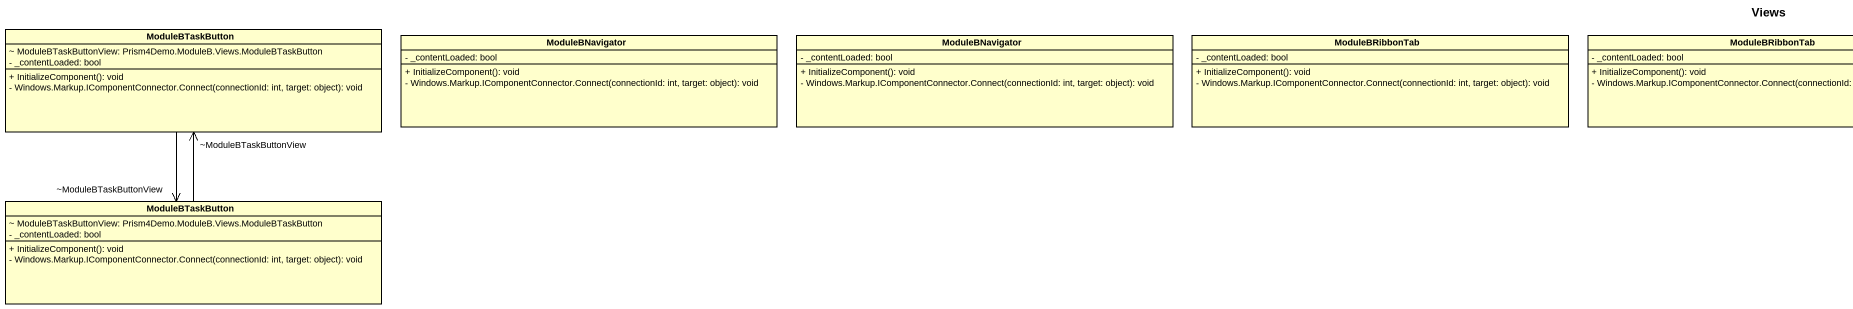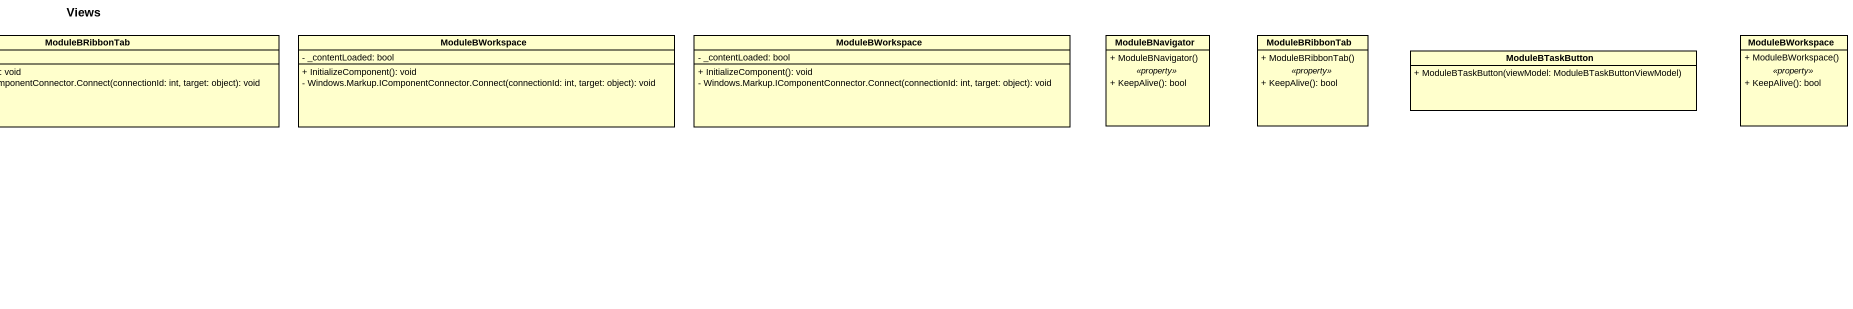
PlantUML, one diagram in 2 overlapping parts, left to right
@startuml
title Views
hide circle
hide empty members
skinparam classAttributeIconSize 0
class ModuleBTaskButton {
  ~ ModuleBTaskButtonView: Prism4Demo.ModuleB.Views.ModuleBTaskButton
  - _contentLoaded: bool
  + InitializeComponent(): void
  - Windows.Markup.IComponentConnector.Connect(connectionId: int, target: object): void
}
class ModuleBNavigator {
  - _contentLoaded: bool
  + InitializeComponent(): void
  - Windows.Markup.IComponentConnector.Connect(connectionId: int, target: object): void
}
class "ModuleBNavigator" as ModuleBNavigator_2 {
  - _contentLoaded: bool
  + InitializeComponent(): void
  - Windows.Markup.IComponentConnector.Connect(connectionId: int, target: object): void
}
class ModuleBRibbonTab {
  - _contentLoaded: bool
  + InitializeComponent(): void
  - Windows.Markup.IComponentConnector.Connect(connectionId: int, target: object): void
}
class "ModuleBRibbonTab" as ModuleBRibbonTab_2 {
  - _contentLoaded: bool
  + InitializeComponent(): void
  - Windows.Markup.IComponentConnector.Connect(connectionId: int, target: object): void
}
class ModuleBWorkspace {
  - _contentLoaded: bool
  + InitializeComponent(): void
  - Windows.Markup.IComponentConnector.Connect(connectionId: int, target: object): void
}
class "ModuleBWorkspace" as ModuleBWorkspace_2 {
  - _contentLoaded: bool
  + InitializeComponent(): void
  - Windows.Markup.IComponentConnector.Connect(connectionId: int, target: object): void
}
class "ModuleBNavigator" as ModuleBNavigator_3 {
  + ModuleBNavigator()
  .. <<property>> ..
  + KeepAlive(): bool
}
class "ModuleBRibbonTab" as ModuleBRibbonTab_3 {
  + ModuleBRibbonTab()
  .. <<property>> ..
  + KeepAlive(): bool
}
class "ModuleBTaskButton" as ModuleBTaskButton_2 {
  + ModuleBTaskButton(viewModel: ModuleBTaskButtonViewModel)
}
class "ModuleBWorkspace" as ModuleBWorkspace_3 {
  + ModuleBWorkspace()
  .. <<property>> ..
  + KeepAlive(): bool
}
class "ModuleBTaskButton" as ModuleBTaskButton_3 {
  ~ ModuleBTaskButtonView: Prism4Demo.ModuleB.Views.ModuleBTaskButton
  - _contentLoaded: bool
  + InitializeComponent(): void
  - Windows.Markup.IComponentConnector.Connect(connectionId: int, target: object): void
}
ModuleBTaskButton --> "~ModuleBTaskButtonView" ModuleBTaskButton_3
ModuleBTaskButton_3 -up-> "~ModuleBTaskButtonView" ModuleBTaskButton
@enduml
